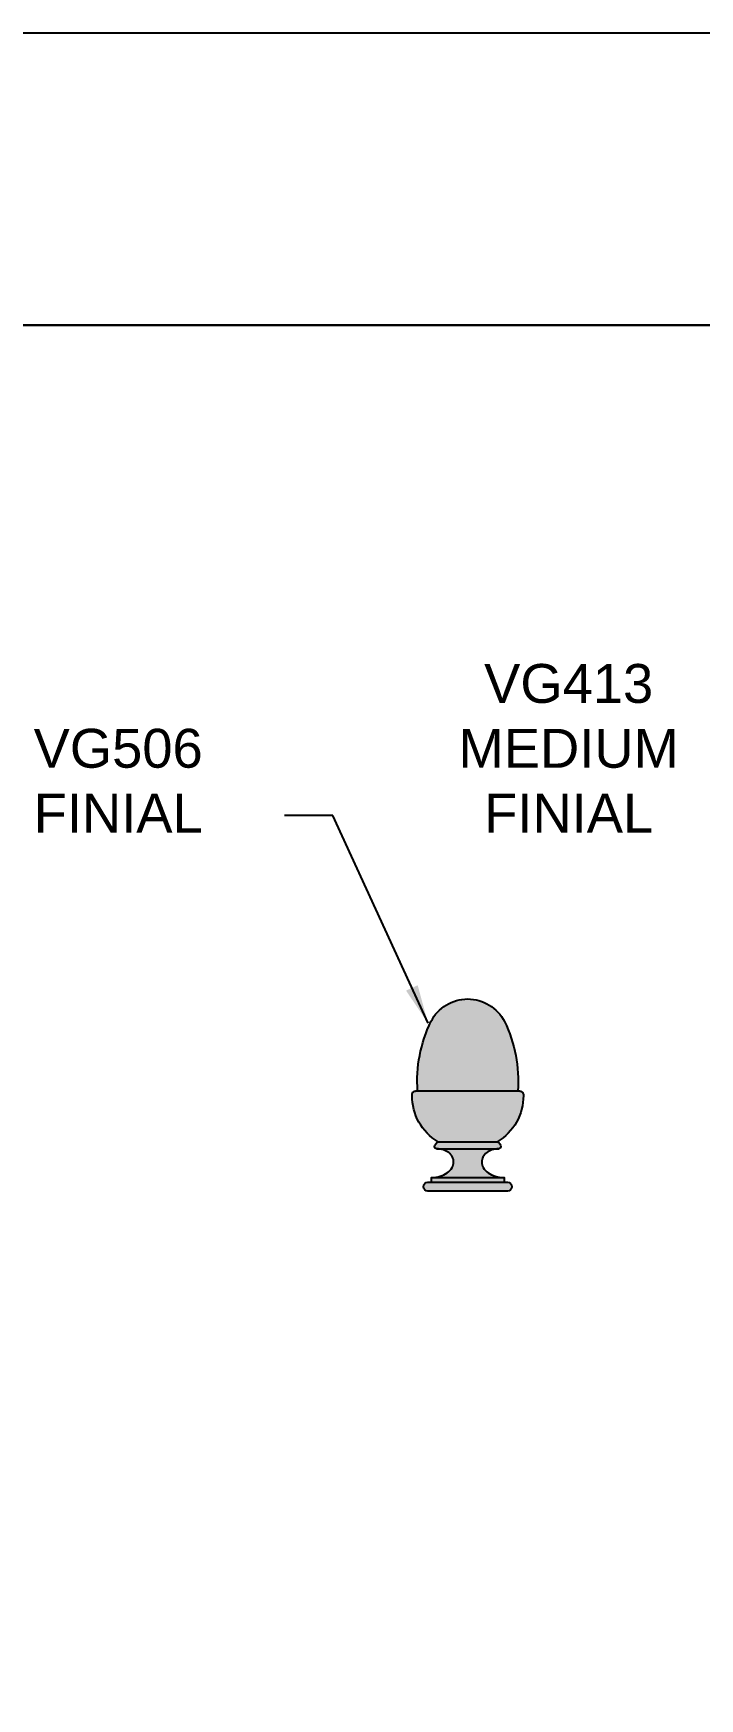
# Model space of a CAD drawing. Header units: millimetres. Extents: x -38686 to 870903, y -23218 to 232707.
# Drawn here: x 8853 to 9538, y 24161 to 25874 of the extents above; entities that cross this region are included whole.
import ezdxf

# ---------------------------------------------------------------- set-up
doc = ezdxf.new("R2010")
doc.units = ezdxf.units.MM
doc.header["$LTSCALE"] = 10
for name, color, linetype in [('40 - Detail Outline', 142, 'Continuous'), ('42 - Detail Hatch', 7, 'Continuous'), ('44 - Detail Text', 7, 'Continuous')]:
    doc.layers.add(name, color=color, linetype=linetype)
doc.styles.add('1-20', font='romans.shx', dxfattribs={"width": 0.8, "height": 35})
doc.dimstyles.new('1-20', dxfattribs={"dimtxt": 35, "dimasz": 40, "dimexe": 40, "dimexo": 40, "dimgap": 40, "dimtad": 1, "dimdec": 0, "dimzin": 0, "dimdsep": 46, "dimtxsty": '1-20', "dimblk": 'OBLIQUE', "dimcen": 40, "dimdle": 40, "dimclrd": 251, "dimclre": 251, "dimclrt": 251, "dimadec": 0, "dimazin": 0, "dimtfac": 1, "dimtdec": 0, "dimtix": 1, "dimtmove": 1, "dimatfit": 3, "dimfxl": 1, "dimtolj": 1, "dimtzin": 0, "dimlwd": 25, "dimarcsym": 0})

# ---------------------------------------------------------------- blocks, each defined once
blk = doc.blocks.new('_Oblique')
at = {"color": 0, "linetype": 'ByBlock', "lineweight": -2}
blk.add_line((-0.5, -0.5), (0.5, 0.5), dxfattribs=at)

msp = doc.modelspace()

# ---------------------------------------------------------------- hatches: boundary and pattern name
at = {"layer": '42 - Detail Hatch', "ltscale": 10}
h = msp.add_hatch(color=69, dxfattribs=at)
h.dxf.hatch_style = 1
edge = h.paths.add_edge_path()
edge.add_line((9299.81818821427, 24682.82643074263), (9258.83242680383, 24682.82643074263))
edge.add_arc((9259.041805882065, 24687.4945797858), 4.672842292189877, 92.56814903525219, 267.4318509647478, ccw=False)
edge.add_line((9258.83242680383, 24692.16272882897), (9262.414277013046, 24692.16272882897))
edge.add_line((9262.414277013046, 24692.16272882897), (9262.414277013046, 24697.03639386775))
edge.add_arc((9262.414277013022, 24730.24171359146), 33.205319723711, 270.0000000000408, 285.9292644856459)
edge.add_arc((9264.855649793044, 24721.6877923645), 24.30982258145027, 285.929264485517, 304.5684021356255)
edge.add_arc((9268.585039853358, 24716.2753501574), 17.73693274004799, 304.568402135837, 328.9879984722255)
edge.add_arc((9274.272900332959, 24712.85611702975), 11.10044933265158, 328.987998471955, 359.9999999998498)
edge.add_arc((9274.509949865402, 24712.85611702971), 10.86339980020784, 3.837487995248136e-11, 27.716024234143)
edge.add_arc((9271.396224192667, 24711.22026347399), 14.38068631410071, 27.71602423414641, 51.74688005028111)
edge.add_arc((9269.371392565938, 24708.65206445441), 17.65109749937681, 51.74688005023079, 71.91419342556085)
edge.add_arc((9268.051287178396, 24704.60980627), 21.90345325396653, 71.91419342559917, 90.00000000001428)
edge.add_arc((9267.933849466604, 24747.86289201389), 21.34995548170226, 269.68483685230586, 270.3151631476941, ccw=False)
edge.add_arc((9267.807321784921, 24728.5493184195), 2.036079186480622, 270.17092226762617, 270.25579488488046, ccw=False)
edge.add_arc((9267.807321785007, 24728.54931842841), 2.0360791953861, 181.2284598915713, 270.1709222644728, ccw=False)
edge.add_arc((9271.95317305971, 24728.08998371157), 6.195423394712914, 114.31873808058671, 176.1528381322827, ccw=False)
edge.add_arc((9297.264245579661, 24780.77328926303), 54.67038969384733, 179.4193624879216, 239.359894177379, ccw=False)
edge.add_arc((9246.515099257833, 24781.96768139785), 3.970417501678341, 88.5018462075181, 189.2815063808152, ccw=False)
edge.add_line((9246.618904778941, 24785.93674168353), (9248.263032743827, 24785.93674168353))
edge.add_arc((9388.982651908855, 24795.85366258707), 141.0686235069917, 154.1471547428957, 184.0311356137968, ccw=False)
edge.add_arc((9299.957940365828, 24837.95542599096), 42.60502386905648, 90.1879408129385, 152.8935005778287, ccw=False)
edge.add_arc((9299.678436062713, 24837.95542599096), 42.60502386905568, 27.106499422171282, 89.8120591870615, ccw=False)
edge.add_arc((9210.653724519687, 24795.85366258707), 141.0686235069912, -4.0311356137968914, 25.85284525710432, ccw=False)
edge.add_line((9351.373343684714, 24785.93674168353), (9353.0174716496, 24785.93674168353))
edge.add_arc((9353.121277170709, 24781.96768139785), 3.970417501677205, -9.281506380815188, 91.49815379248179, ccw=False)
edge.add_arc((9302.37213084888, 24780.77328926303), 54.67038969384895, -59.359894177378976, 0.5806375120783969, ccw=False)
edge.add_arc((9327.683203368832, 24728.08998371157), 6.19542339471298, 3.8471618677173183, 65.68126191941332, ccw=False)
edge.add_arc((9331.829054643535, 24728.54931842841), 2.036079195387174, 269.82907773552716, 358.77154010842867, ccw=False)
edge.add_arc((9331.82905464362, 24728.5493184195), 2.036079186480622, 269.7442051151195, 269.8290777323738, ccw=False)
edge.add_arc((9331.702526961937, 24747.86289201389), 21.34995548170226, 269.68483685230586, 270.3151631476941, ccw=False)
edge.add_arc((9331.585089250146, 24704.60980627), 21.90345325396629, 89.99999999998573, 108.0858065744008)
edge.add_arc((9330.264983862604, 24708.65206445441), 17.65109749937691, 108.0858065744392, 128.2531199497692)
edge.add_arc((9328.240152235874, 24711.22026347399), 14.38068631410042, 128.2531199497189, 152.2839757658536)
edge.add_arc((9325.12642656314, 24712.85611702971), 10.8633998002074, 152.283975765857, 179.9999999999617)
edge.add_arc((9325.363476095583, 24712.85611702975), 11.1004493326509, 180.0000000001502, 211.012001528045)
edge.add_arc((9331.051336575183, 24716.2753501574), 17.73693274004751, 211.0120015277745, 235.4315978641629)
edge.add_arc((9334.780726635498, 24721.6877923645), 24.30982258145023, 235.4315978643745, 254.070735514483)
edge.add_arc((9337.22209941552, 24730.24171359146), 33.20531972371099, 254.0707355143541, 269.9999999999592)
edge.add_line((9337.222099415496, 24697.03639386775), (9337.222099415496, 24692.16272882897))
edge.add_line((9337.222099415496, 24692.16272882897), (9340.803949624711, 24692.16272882897))
edge.add_arc((9340.594570546476, 24687.4945797858), 4.672842292189877, -87.43185096474781, 87.43185096474781, ccw=False)
edge.add_line((9340.803949624711, 24682.82643074263), (9299.81818821427, 24682.82643074263))

# ---------------------------------------------------------------- linework, layer by layer
at = {"color": 3, "ltscale": 10}
msp.add_lwpolyline([(3559.383114424043, 21910.08871519254), (20050.43080418694, 21910.08870970574), (20050.43080418694, 25573.67588523629), (3559.383114424043, 25573.67589072309)], close=True, dxfattribs=at)
at = {"layer": '40 - Detail Outline', "color": 252, "ltscale": 10}
for p, q in [((9248.263032743827, 24785.93674168353), (9351.373343684714, 24785.93674168353)), ((9269.401820863834, 24733.7356787983), (9330.234555564708, 24733.7356787983)), ((9268.05128717839, 24726.51325952397), (9331.82905464355, 24726.51323923303)), ((9262.414277013046, 24697.03639386775), (9337.222099415496, 24697.03639386775)), ((9262.414277013046, 24692.16272882897), (9337.222099415496, 24692.16272882897))]:
    msp.add_line(p, q, dxfattribs=at)
at = {"layer": '40 - Detail Outline', "color": 3}
msp.add_lwpolyline([(20050.43080418694, 25873.67588523629), (3559.383100418233, 25873.67588523629), (3559.383100418233, 25573.67588523629), (20050.43080418694, 25573.67588523629)], close=True, dxfattribs=at)
at = {"layer": '40 - Detail Outline', "color": 7, "ltscale": 10}
msp.add_lwpolyline([(9299.81818821427, 24682.82643074263), (9258.83242680383, 24682.82643074263, -0.9561526790757263), (9258.83242680383, 24692.16272882897), (9262.414277013046, 24692.16272882897), (9262.414277013046, 24697.03639386775, 0.06961666753669188), (9271.527490409328, 24698.31143643094, 0.08150836768938464), (9278.64879297544, 24701.6698835054, 0.1069556530446068), (9283.78664476486, 24707.13697004167, 0.1361473639179224), (9285.37334966561, 24712.85611702972, 0.1215269931572413), (9284.126922130094, 24717.90857184686, 0.1052403583761752), (9280.299835027228, 24722.51317509904, 0.088224340903474), (9274.851016155768, 24725.43106824624, 0.07907843878321752), (9268.05128717839, 24726.51325952397, -0.002750324238818087), (9267.816411754819, 24726.51325952397, -0.0003703266708972784), (9267.813395718436, 24726.51324829277, -0.4088177567284384), (9265.77171056686, 24728.50566687125, -0.2765451528652111), (9269.401820863834, 24733.7356787983, -0.2676711025181555), (9242.596663150562, 24781.32731149625, -0.4704558846930422), (9246.618904778941, 24785.93674168353), (9248.263032743827, 24785.93674168353, -0.131137528762076), (9262.032604449782, 24857.36822987236, -0.2806427433673452), (9299.81818821427, 24880.56022065328, -0.2806427433673452), (9337.60377197876, 24857.36822987236, -0.131137528762076), (9351.373343684714, 24785.93674168353), (9353.0174716496, 24785.93674168353, -0.4704558846930422), (9357.03971327798, 24781.32731149625, -0.2676711025181555), (9330.234555564708, 24733.7356787983, -0.2765451528652111), (9333.864665861682, 24728.50566687125, -0.4088177567284384), (9331.822980710105, 24726.51324829277, -0.0003703266708972784), (9331.819964673723, 24726.51325952397, -0.002750324238818087), (9331.585089250151, 24726.51325952397, 0.07907843878321752), (9324.785360272774, 24725.43106824624, 0.088224340903474), (9319.336541401313, 24722.51317509904, 0.1052403583761752), (9315.509454298448, 24717.90857184686, 0.1215269931572413), (9314.263026762932, 24712.85611702972, 0.1361473639179224), (9315.849731663682, 24707.13697004167, 0.1069556530446068), (9320.987583453101, 24701.6698835054, 0.08150836768938464), (9328.108886019214, 24698.31143643094, 0.06961666753669188), (9337.222099415496, 24697.03639386775), (9337.222099415496, 24692.16272882897), (9340.803949624711, 24692.16272882897, -0.9561526790757263), (9340.803949624711, 24682.82643074263)], format="xyb", close=True, dxfattribs=at)

# ---------------------------------------------------------------- texts
at = {"layer": '44 - Detail Text', "color": 251, "ltscale": 10, "char_height": 40, "width": 262.306823416453, "attachment_point": 9, "style": '1-20'}
for s, insert in [('\\pxqc;{\\fArial|b0|i0|c0|p34;\\W1;\\C3;VG413 MEDIUM FINIAL}', (9534.80649192297, 25051.70130546199)), ('\\pxqc;{\\fArial|b0|i0|c0|p34;\\W1;\\C3;VG506 FINIAL}', (9071.48450109104, 25051.70130546199))]:
    msp.add_mtext(s, dxfattribs=dict(at, insert=insert))

# ---------------------------------------------------------------- leaders
at = {"layer": '44 - Detail Text', "color": 250, "ltscale": 10, "annotation_type": 0, "has_hookline": 1, "hookline_direction": 1}
for points, text_width in [([(9259.047283363154, 24855.55663313502), (9161.168561548086, 25069.20130546199), (9111.48450109104, 25069.20130546199)], 171.1596180081856), ([(9722.369274195084, 24855.55663313502), (9624.490552380015, 25069.20130546199), (9574.80649192297, 25069.20130546199)], 218.2264665757162)]:
    msp.add_leader(points, dimstyle='1-20', override={"dimgap": 40, "dimtad": 0}, dxfattribs=dict(at, text_width=text_width))

doc.saveas('drawing.dxf')
